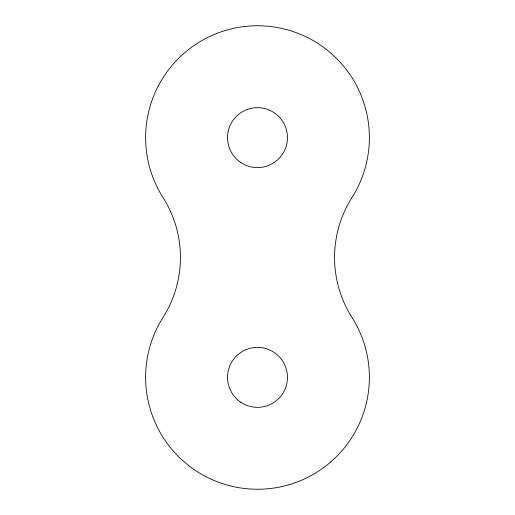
<?xml version="1.0" encoding="UTF-8"?>
<svg xmlns="http://www.w3.org/2000/svg" width="515" height="515" viewBox="0 0 515 515"><rect width="100%" height="100%" fill="white"/><g stroke="black" fill="none" stroke-linecap="round" stroke-linejoin="round"><path stroke-width="0.77" d="M240.705 162.444A29.967 29.967 0 0 0 287.389 139.765A29.967 29.967 0 0 0 244.406 110.674A29.967 29.967 0 0 0 240.705 162.444M240.705 402.189A29.967 29.967 0 0 0 287.389 379.51A29.967 29.967 0 0 0 244.406 350.412A29.967 29.967 0 0 0 240.705 402.189M330.598 462.064A111.877 111.877 0 0 0 351.97 317.433A111.877 111.877 0 0 1 351.97 197.567A111.877 111.877 0 0 0 330.598 52.936A111.877 111.877 0 0 0 184.402 52.936A111.877 111.877 0 0 0 163.03 197.567A111.877 111.877 0 0 1 163.03 317.433A111.877 111.877 0 0 0 184.402 462.064A111.877 111.877 0 0 0 330.598 462.064"/></g></svg>
